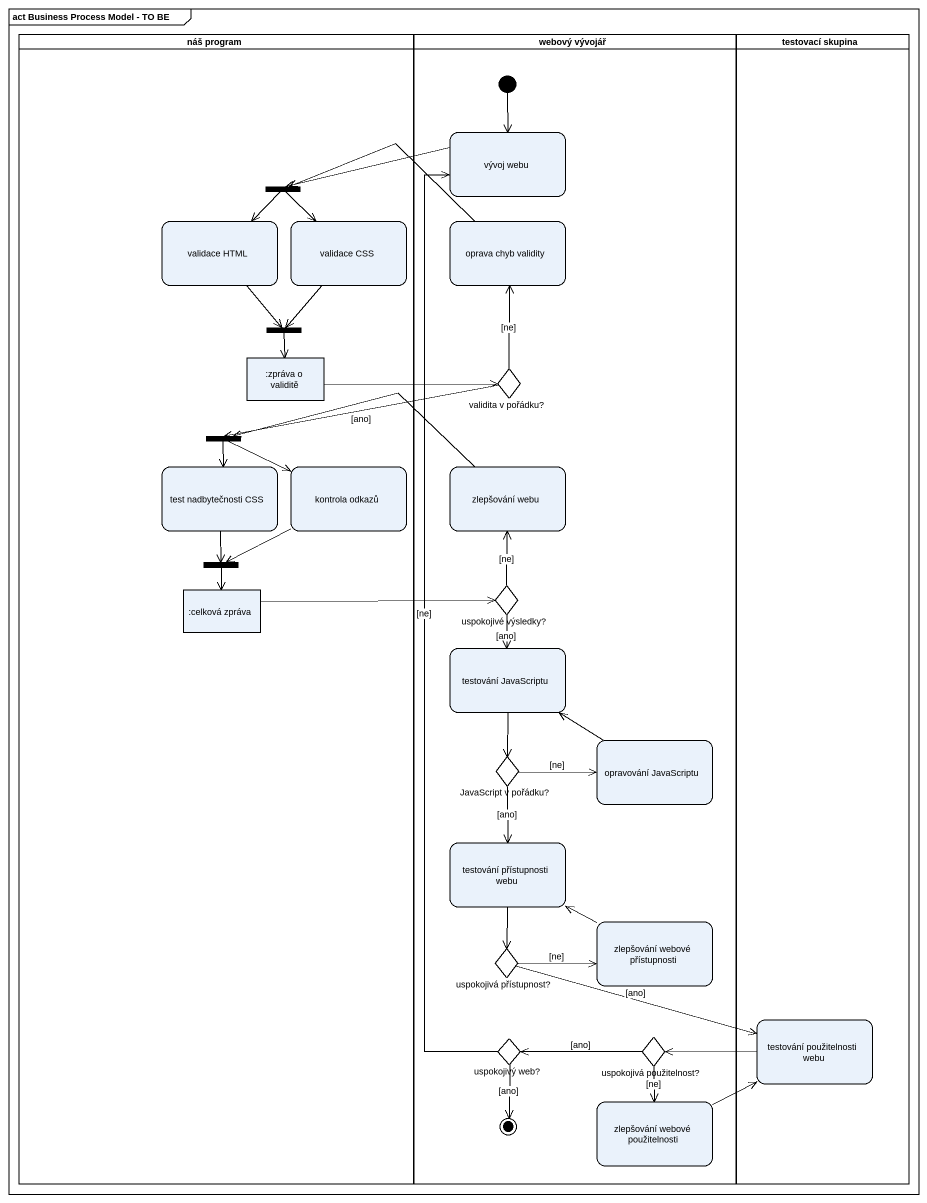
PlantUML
@startuml
mainframe act Business Process Model - TO BE
hide empty description
state "náš program" as náš_program <<partition>> {
  state fork1 <<fork>>
  state "validace HTML" as validace_HTML
  state "validace CSS" as validace_CSS
  state fork2 <<join>>
  state ":zpráva o validitě" as zpráva_o_validitě <<object>>
  state fork3 <<fork>>
  state "test nadbytečnosti CSS" as test_nadbytečnosti_CSS
  state "kontrola odkazů" as kontrola_odkazů
  state fork4 <<join>>
  state ":celková zpráva" as celková_zpráva <<object>>
}
state "webový vývojář" as webový_vývojář <<partition>> {
  state "vývoj webu" as vývoj_webu
  state "oprava chyb validity" as oprava_chyb_validity
  state "validita v pořádku?" as validita_v_pořádku <<choice>>
  state "zlepšování webu" as zlepšování_webu
  state "uspokojivé výsledky?" as uspokojivé_výsledky <<choice>>
  state "testování JavaScriptu" as testování_JavaScriptu
  state "JavaScript v pořádku?" as JavaScript_v_pořádku <<choice>>
  state "opravování JavaScriptu" as opravování_JavaScriptu
  state "testování přístupnosti webu" as testování_přístupnosti_webu
  state "zlepšování webové přístupnosti" as zlepšování_webové
  state "uspokojivá přístupnost?" as uspokojivá_přístupnost <<choice>>
  state "uspokojivý web?" as uspokojivý_web <<choice>>
  state "uspokojivá použitelnost?" as uspokojivá_použitelnost <<choice>>
  state "zlepšování webové použitelnosti" as zlepšování_webové_2
  [*] --> vývoj_webu
  uspokojivý_web --> [*] : [ano]
}
state "testovací skupina" as testovací_skupina <<partition>> {
  state "testování použitelnosti webu" as testování_použitelnosti_webu
}
vývoj_webu -left-> fork1
fork1 --> validace_HTML
fork1 --> validace_CSS
validace_HTML --> fork2
validace_CSS --> fork2
oprava_chyb_validity -left-> fork1
fork2 --> zpráva_o_validitě
zpráva_o_validitě -right-> validita_v_pořádku
validita_v_pořádku -up-> oprava_chyb_validity : [ne]
validita_v_pořádku -left-> fork3 : [ano]
fork3 --> test_nadbytečnosti_CSS
fork3 -right-> kontrola_odkazů
test_nadbytečnosti_CSS --> fork4
kontrola_odkazů -left-> fork4
zlepšování_webu -left-> fork3
fork4 --> celková_zpráva
celková_zpráva -right-> uspokojivé_výsledky
uspokojivé_výsledky -up-> zlepšování_webu : [ne]
uspokojivé_výsledky --> testování_JavaScriptu : [ano]
testování_JavaScriptu --> JavaScript_v_pořádku
JavaScript_v_pořádku -right-> opravování_JavaScriptu : [ne]
JavaScript_v_pořádku --> testování_přístupnosti_webu : [ano]
opravování_JavaScriptu -up-> testování_JavaScriptu
testování_přístupnosti_webu --> uspokojivá_přístupnost
zlepšování_webové -left-> testování_přístupnosti_webu
uspokojivá_přístupnost -right-> zlepšování_webové : [ne]
uspokojivá_přístupnost -right-> testování_použitelnosti_webu : [ano]
uspokojivý_web -up-> vývoj_webu : [ne]
uspokojivá_použitelnost -left-> uspokojivý_web : [ano]
uspokojivá_použitelnost --> zlepšování_webové_2 : [ne]
testování_použitelnosti_webu -left-> uspokojivá_použitelnost
zlepšování_webové_2 -right-> testování_použitelnosti_webu
@enduml
